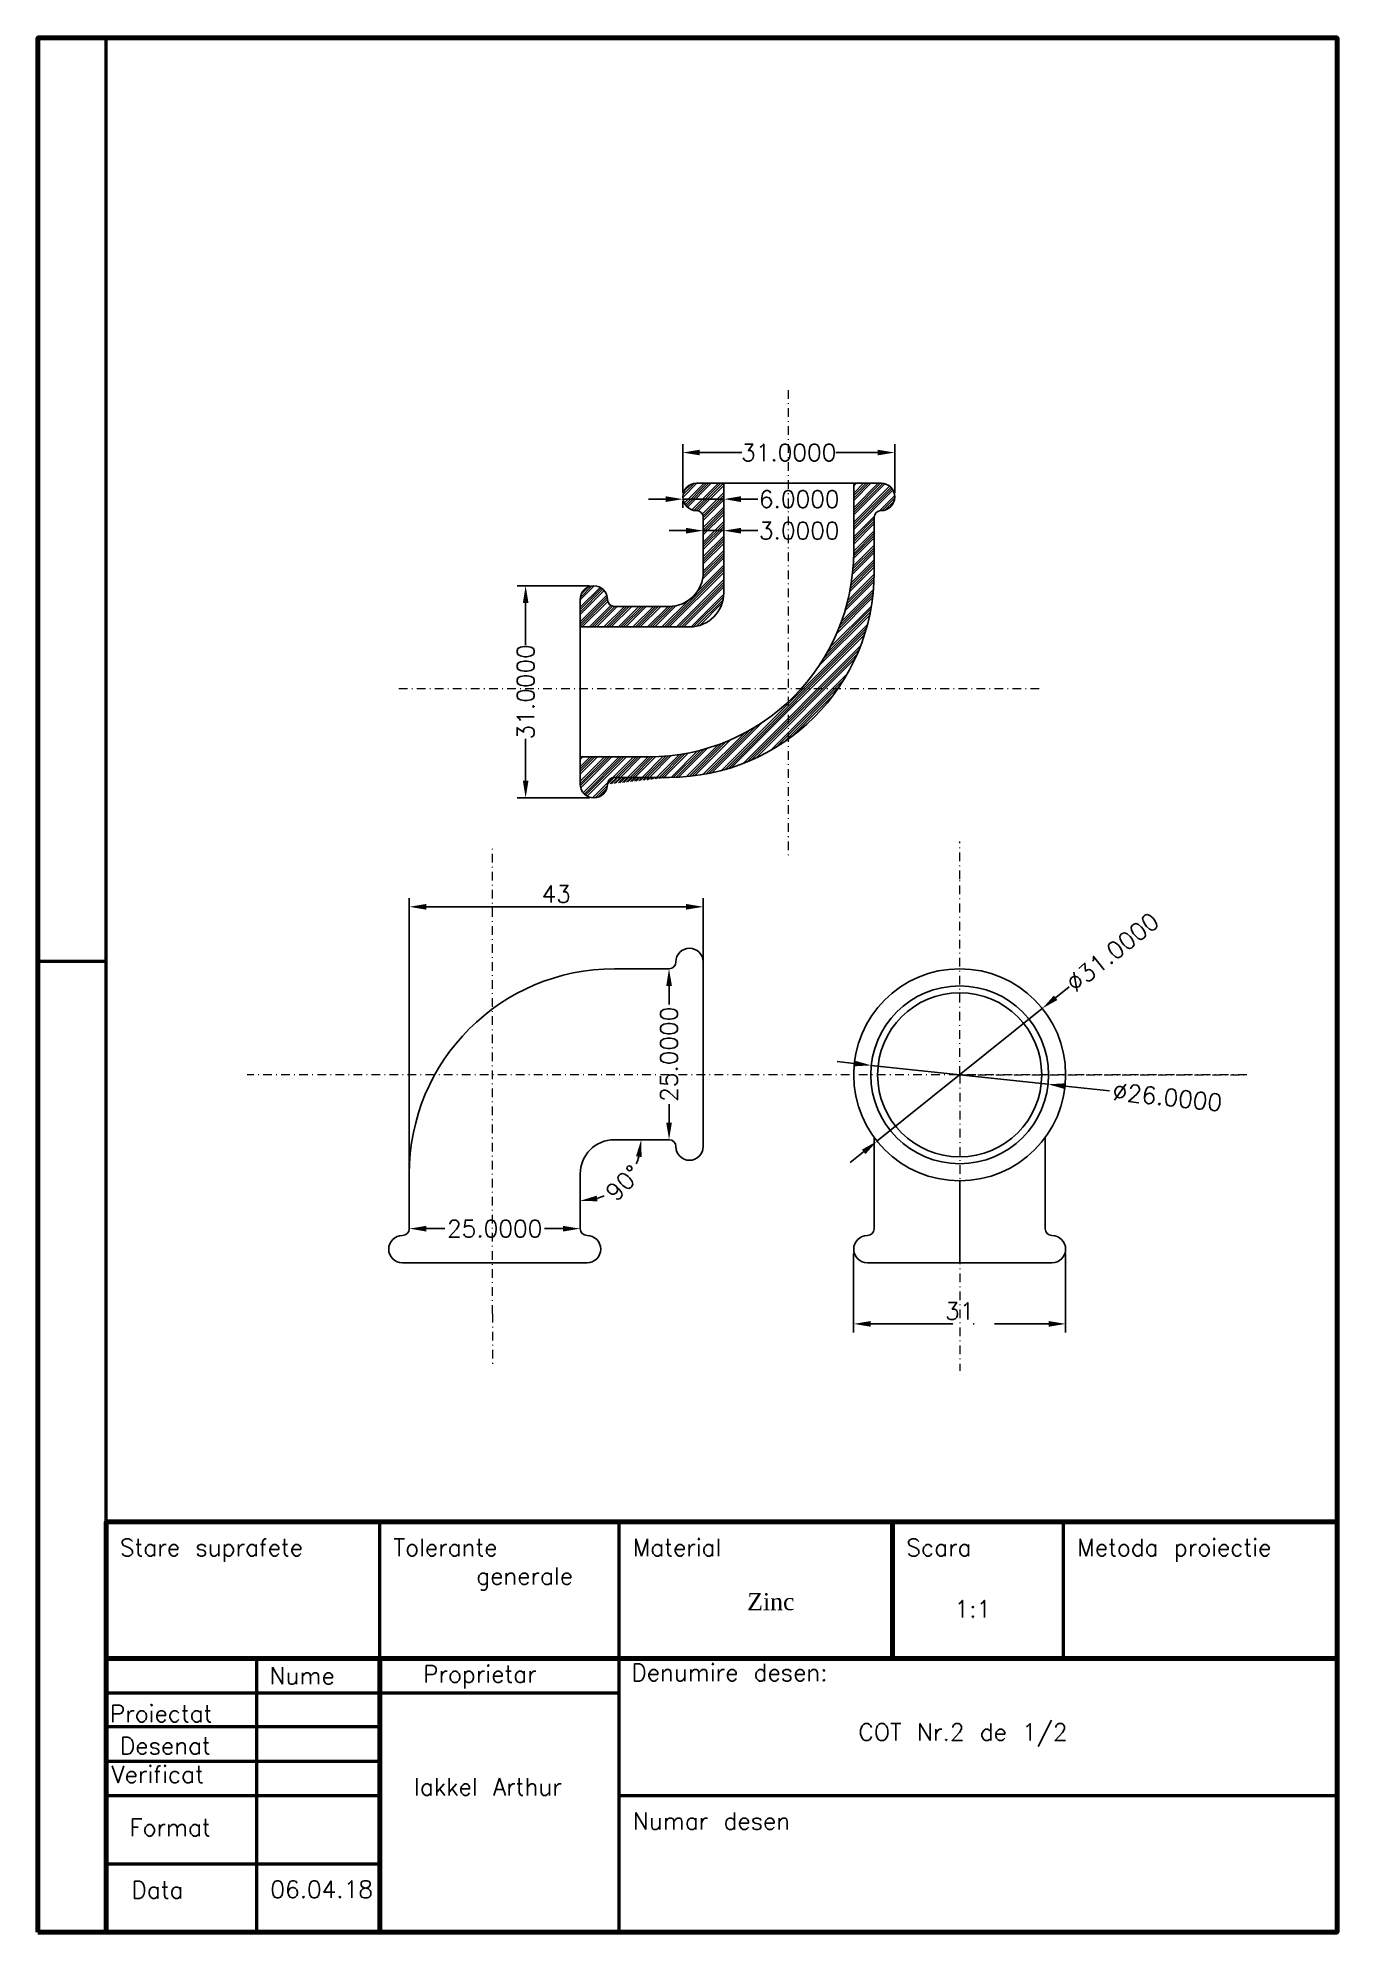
# Model space of a CAD drawing. Header units: millimetres. Extents: x 10 to 200, y 10 to 287.
import ezdxf

# ---------------------------------------------------------------- set-up
doc = ezdxf.new("R2010")
doc.units = ezdxf.units.MM
doc.linetypes.add('ACAD_ISO10W100', pattern=[18, 12, -3, 0, -3])
doc.linetypes.add('DASHDOT', pattern=[25.4, 12.7, -6.35, 0, -6.35])
doc.styles.add('Annotative', font='txt.shx')
doc.styles.get("Standard").update_dxf_attribs({"font": 'txt.shx'})
doc.styles.add('Textul', font='times.ttf')
doc.dimstyles.new('ISO 25', dxfattribs={"dimtxt": 2.5, "dimasz": 2.5, "dimexe": 1.25, "dimexo": 0.625, "dimtad": 0, "dimdec": 4, "dimzin": 0, "dimdsep": 46, "dimtxsty": 'Annotative', "dimcen": 2.5, "dimadec": 0, "dimazin": 0, "dimtfac": 1, "dimtdec": 4, "dimtmove": 0, "dimatfit": 3, "dimfxl": 1, "dimtolj": 1, "dimtzin": 0, "dimarcsym": 0})
doc.dimstyles.new('ISO-25', dxfattribs={"dimtxt": 2.5, "dimasz": 2.5, "dimexe": 1.25, "dimexo": 0.625, "dimtad": 1, "dimtxsty": 'Standard', "dimcen": 2.5, "dimadec": 0, "dimazin": 0, "dimtfac": 1, "dimtmove": 0, "dimatfit": 3, "dimfxl": 1, "dimarcsym": 0})
pattern_1 = [(45, (59.303, 105.865), (-1.06066, 1.06066), []), (45, (59.6566, 105.865), (-1.06066, 1.06066), []), (45, (60.0101, 105.865), (-1.06066, 1.06066), []), (45, (60.3637, 105.865), (-1.06066, 1.06066), [])]

# ---------------------------------------------------------------- blocks, each defined once
blk = doc.blocks.new('*D39')
at = {"color": 0, "lineweight": -2, "transparency": 16777216}
for p, q in [((90.68, 206.87), (80.08, 206.87)), ((81.33, 204.37), (81.33, 198.24)), ((81.33, 178.37), (81.33, 184.49)), ((90.68, 175.87), (80.08, 175.87))]:
    blk.add_line(p, q, dxfattribs=at)
at = {"color": 0, "lineweight": 15, "transparency": 16777216}
for points in [[(80.92, 204.37), (81.75, 204.37), (81.33, 206.87)], [(80.92, 178.37), (81.75, 178.37), (81.33, 175.87)]]:
    blk.add_solid(points, dxfattribs=at)
at = {"layer": 'Defpoints', "color": 0, "lineweight": 15, "transparency": 16777216}
for p in [(91.3, 206.87), (81.33, 175.87), (91.3, 175.87)]:
    blk.add_point(p, dxfattribs=at)
at = {"color": 0, "transparency": 16777216, "insert": (81.33, 191.37), "char_height": 2.5, "attachment_point": 5, "rotation": 90, "style": 'Annotative'}
blk.add_mtext('\\A1;31.0000', dxfattribs=at)
blk = doc.blocks.new('*D40')
at = {"color": 0, "lineweight": -2, "transparency": 16777216}
for p, q in [((107.3, 209.49), (107.3, 216.19)), ((110.3, 209.49), (110.3, 216.19)), ((104.8, 214.94), (102.3, 214.94)), ((107.3, 214.94), (110.3, 214.94)), ((112.8, 214.94), (115.3, 214.94))]:
    blk.add_line(p, q, dxfattribs=at)
at = {"color": 0, "lineweight": 15, "transparency": 16777216}
for points in [[(104.8, 215.35), (104.8, 214.52), (107.3, 214.94)], [(112.8, 215.35), (112.8, 214.52), (110.3, 214.94)]]:
    blk.add_solid(points, dxfattribs=at)
at = {"layer": 'Defpoints', "color": 0, "lineweight": 15, "transparency": 16777216}
for p in [(110.3, 214.94), (107.3, 208.87), (110.3, 208.87)]:
    blk.add_point(p, dxfattribs=at)
at = {"color": 0, "transparency": 16777216, "insert": (121.34, 214.94), "char_height": 2.5, "attachment_point": 5, "style": 'Annotative'}
blk.add_mtext('\\A1;3.0000', dxfattribs=at)
blk = doc.blocks.new('*D41')
at = {"color": 0, "lineweight": -2, "transparency": 16777216}
for p, q in [((101.8, 219.55), (99.3, 219.55)), ((104.3, 219.55), (110.3, 219.55)), ((104.3, 219.24), (104.3, 218.3)), ((110.3, 219.24), (110.3, 218.3)), ((112.8, 219.55), (115.3, 219.55))]:
    blk.add_line(p, q, dxfattribs=at)
at = {"color": 0, "lineweight": 15, "transparency": 16777216}
for points in [[(101.8, 219.97), (101.8, 219.13), (104.3, 219.55)], [(112.8, 219.97), (112.8, 219.13), (110.3, 219.55)]]:
    blk.add_solid(points, dxfattribs=at)
at = {"layer": 'Defpoints', "color": 0, "lineweight": 15, "transparency": 16777216}
for p in [(104.3, 219.87), (110.3, 219.87), (110.3, 219.55)]:
    blk.add_point(p, dxfattribs=at)
at = {"color": 0, "transparency": 16777216, "insert": (121.34, 219.55), "char_height": 2.5, "attachment_point": 5, "style": 'Annotative'}
blk.add_mtext('\\A1;6.0000', dxfattribs=at)
blk = doc.blocks.new('*D42')
at = {"color": 0, "lineweight": -2, "transparency": 16777216}
for start, end in [(336.922, 343.9039), (286.0961, 293.078)]:
    blk.add_arc((89.3, 125.87), 8.93, start, end, dxfattribs=at)
at = {"color": 0, "lineweight": 15, "transparency": 16777216}
for points in [[(97.47, 123.45), (98.29, 123.33), (98.23, 125.87)], [(91.84, 116.87), (91.72, 117.7), (89.3, 116.94)]]:
    blk.add_solid(points, dxfattribs=at)
at = {"layer": 'Defpoints', "color": 0, "lineweight": 15, "transparency": 16777216}
for p in [(94.3, 125.87), (102.3, 125.87), (89.3, 120.87), (93.77, 118.13), (89.3, 112.87)]:
    blk.add_point(p, dxfattribs=at)
at = {"color": 0, "transparency": 16777216, "insert": (95.62, 119.55), "char_height": 2.5, "attachment_point": 5, "rotation": 45, "style": 'Annotative'}
blk.add_mtext('\\A1;90°', dxfattribs=at)
blk = doc.blocks.new('*D43')
at = {"color": 0, "lineweight": -2, "transparency": 16777216}
for p, q in [((160.83, 148.23), (158.84, 146.63)), ((132.71, 125.66), (156.89, 145.07)), ((130.76, 124.1), (128.81, 122.54))]:
    blk.add_line(p, q, dxfattribs=at)
at = {"color": 0, "lineweight": 15, "transparency": 16777216}
for points in [[(158.58, 146.96), (159.1, 146.31), (156.89, 145.07)], [(130.5, 124.42), (131.02, 123.77), (132.71, 125.66)]]:
    blk.add_solid(points, dxfattribs=at)
at = {"layer": 'Defpoints', "color": 0, "lineweight": 15, "transparency": 16777216}
for p in [(156.89, 145.07), (132.71, 125.66)]:
    blk.add_point(p, dxfattribs=at)
at = {"color": 0, "transparency": 16777216, "insert": (167.17, 153.31), "char_height": 2.5, "attachment_point": 5, "rotation": 38.7442, "style": 'Annotative'}
blk.add_mtext('\\A1;∅31.0000', dxfattribs=at)
blk = doc.blocks.new('*D44')
at = {"color": 0, "lineweight": -2, "transparency": 16777216}
for p, q in [((129.39, 137.02), (126.91, 137.29)), ((131.88, 136.75), (157.73, 133.98)), ((166.69, 133.01), (160.21, 133.71))]:
    blk.add_line(p, q, dxfattribs=at)
at = {"color": 0, "lineweight": 15, "transparency": 16777216}
for points in [[(129.44, 137.44), (129.35, 136.61), (131.88, 136.75)], [(160.26, 134.12), (160.17, 133.29), (157.73, 133.98)]]:
    blk.add_solid(points, dxfattribs=at)
at = {"layer": 'Defpoints', "color": 0, "lineweight": 15, "transparency": 16777216}
for p in [(131.88, 136.75), (157.73, 133.98)]:
    blk.add_point(p, dxfattribs=at)
at = {"color": 0, "transparency": 16777216, "insert": (175.18, 132.1), "char_height": 2.5, "attachment_point": 5, "rotation": 353.8633, "style": 'Annotative'}
blk.add_mtext('\\A1;∅26.0000', dxfattribs=at)
blk = doc.blocks.new('*D45')
at = {"color": 0, "lineweight": -2, "transparency": 16777216}
for p, q in [((101.68, 150.87), (101.05, 150.87)), ((102.3, 148.37), (102.3, 145.66)), ((102.3, 128.37), (102.3, 131.07)), ((101.68, 125.87), (101.05, 125.87))]:
    blk.add_line(p, q, dxfattribs=at)
at = {"color": 0, "lineweight": 15, "transparency": 16777216}
for points in [[(101.89, 148.37), (102.72, 148.37), (102.3, 150.87)], [(101.89, 128.37), (102.72, 128.37), (102.3, 125.87)]]:
    blk.add_solid(points, dxfattribs=at)
at = {"layer": 'Defpoints', "color": 0, "lineweight": 15, "transparency": 16777216}
for p in [(102.3, 150.87), (102.3, 125.87), (102.3, 125.87)]:
    blk.add_point(p, dxfattribs=at)
at = {"color": 0, "transparency": 16777216, "insert": (102.3, 138.37), "char_height": 2.5, "attachment_point": 5, "rotation": 90, "style": 'Annotative'}
blk.add_mtext('\\A1;25.0000', dxfattribs=at)
blk = doc.blocks.new('*D46')
at = {"color": 0, "lineweight": -2, "transparency": 16777216}
for p, q in [((64.3, 113.49), (64.3, 114.12)), ((89.3, 113.49), (89.3, 114.12)), ((66.8, 112.87), (69.51, 112.87)), ((86.8, 112.87), (84.09, 112.87))]:
    blk.add_line(p, q, dxfattribs=at)
at = {"color": 0, "lineweight": 15, "transparency": 16777216}
for points in [[(66.8, 113.28), (66.8, 112.45), (64.3, 112.87)], [(86.8, 113.28), (86.8, 112.45), (89.3, 112.87)]]:
    blk.add_solid(points, dxfattribs=at)
at = {"layer": 'Defpoints', "color": 0, "lineweight": 15, "transparency": 16777216}
for p in [(64.3, 112.87), (89.3, 112.87), (89.3, 112.87)]:
    blk.add_point(p, dxfattribs=at)
at = {"color": 0, "transparency": 16777216, "insert": (76.8, 112.87), "char_height": 2.5, "attachment_point": 5, "style": 'Annotative'}
blk.add_mtext('\\A1;25.0000', dxfattribs=at)
blk = doc.blocks.new('*D47')
at = {"color": 0, "lineweight": -2, "transparency": 16777216}
for p, q in [((104.3, 220.49), (104.3, 227.61)), ((135.3, 220.49), (135.3, 227.61)), ((106.8, 226.36), (112.93, 226.36)), ((132.8, 226.36), (126.68, 226.36))]:
    blk.add_line(p, q, dxfattribs=at)
at = {"color": 0, "lineweight": 15, "transparency": 16777216}
for points in [[(106.8, 226.78), (106.8, 225.95), (104.3, 226.36)], [(132.8, 226.78), (132.8, 225.95), (135.3, 226.36)]]:
    blk.add_solid(points, dxfattribs=at)
at = {"layer": 'Defpoints', "color": 0, "lineweight": 15, "transparency": 16777216}
for p in [(135.3, 226.36), (104.3, 219.87), (135.3, 219.87)]:
    blk.add_point(p, dxfattribs=at)
at = {"color": 0, "transparency": 16777216, "insert": (119.8, 226.36), "char_height": 2.5, "attachment_point": 5, "style": 'Annotative'}
blk.add_mtext('\\A1;31.0000', dxfattribs=at)
blk = doc.blocks.new('*D48')
at = {"color": 0, "lineweight": -2, "transparency": 16777216}
for p, q in [((64.3, 121.49), (64.3, 161.18)), ((107.3, 125.49), (107.3, 161.18)), ((104.8, 159.93), (66.8, 159.93))]:
    blk.add_line(p, q, dxfattribs=at)
at = {"color": 0, "lineweight": 15, "transparency": 16777216}
for points in [[(66.8, 160.35), (66.8, 159.52), (64.3, 159.93)], [(104.8, 160.35), (104.8, 159.52), (107.3, 159.93)]]:
    blk.add_solid(points, dxfattribs=at)
at = {"layer": 'Defpoints', "color": 0, "lineweight": 15, "transparency": 16777216}
for p in [(64.3, 159.93), (107.3, 124.87), (64.3, 120.87)]:
    blk.add_point(p, dxfattribs=at)
at = {"color": 0, "lineweight": 50, "transparency": 16777216, "insert": (85.8, 161.81), "char_height": 2.5, "attachment_point": 5}
blk.add_mtext('43', dxfattribs=at)
blk = doc.blocks.new('*D49')
at = {"color": 0, "linetype": 'ACAD_ISO10W100', "lineweight": -2, "transparency": 16777216}
for p, q in [((129.3, 109.24), (129.3, 97.69)), ((160.3, 109.24), (160.3, 97.69)), ((131.8, 98.94), (157.8, 98.94))]:
    blk.add_line(p, q, dxfattribs=at)
at = {"color": 0, "linetype": 'ACAD_ISO10W100', "lineweight": 15, "transparency": 16777216}
for points in [[(131.8, 99.36), (131.8, 98.53), (129.3, 98.94)], [(157.8, 99.36), (157.8, 98.53), (160.3, 98.94)]]:
    blk.add_solid(points, dxfattribs=at)
at = {"layer": 'Defpoints', "color": 0, "linetype": 'ACAD_ISO10W100', "lineweight": 15, "transparency": 16777216}
for p in [(129.3, 109.87), (160.3, 109.87), (160.3, 98.94)]:
    blk.add_point(p, dxfattribs=at)
at = {"color": 0, "linetype": 'ACAD_ISO10W100', "lineweight": 0, "transparency": 16777216, "insert": (144.8, 100.82), "char_height": 2.5, "attachment_point": 5}
blk.add_mtext('31', dxfattribs=at)

msp = doc.modelspace()

# ---------------------------------------------------------------- hatches: boundary and pattern name
h = msp.add_hatch()
h.set_pattern_fill('ANSI34', color=256, scale=2)
h.set_pattern_definition(pattern_1)
h.paths.add_polyline_path([(110.30304, 205.86502), (110.30304, 221.86502), (106.30304, 221.86502, 0.414213562), (104.30304, 219.86502, 0.414213562), (106.30304, 217.86502, -0.414213562), (107.30304, 216.86502), (107.30304, 208.86502, -0.414213562), (102.30304, 203.86502), (94.30304, 203.86502, -0.414213562), (93.30304, 204.86502, 0.414213562), (91.30304, 206.86502, 0.414213562), (89.30304, 204.86502), (89.30304, 200.86502), (105.30304, 200.86502, 0.414213562)])
h = msp.add_hatch()
h.set_pattern_fill('ANSI34', color=256, scale=2)
h.set_pattern_definition(pattern_1)
h.paths.add_polyline_path([(132.30304, 208.86502), (132.30304, 216.86502, -0.414213562), (133.30304, 217.86502, 0.414213562), (135.30304, 219.86502, 0.414213562), (133.30304, 221.86502), (129.30304, 221.86502), (129.30304, 211.86502, -0.414213562), (99.30304, 181.86502), (89.30304, 181.86502), (89.30304, 177.86502, 0.414213562), (91.30304, 175.86502, 0.414213562), (93.30304, 177.86502, -0.414213562), (94.30304, 178.86502), (102.30304, 178.86502, 0.414213562)])
h = msp.add_hatch()
h.set_pattern_fill('ANSI32', color=256)
h.set_pattern_definition([(45, (59.30304, 105.865), (-0.265165, 0.265165), []), (45, (59.4798, 105.865), (-0.265165, 0.265165), [])])
edge = h.paths.add_edge_path()
edge.add_arc((94.30304, 177.86502), 1, 90, 180)
edge.add_line((94.30304, 178.86502), (102.30304, 178.86502))

# ---------------------------------------------------------------- linework, layer by layer
at = {"linetype": 'DASHDOT', "lineweight": 15, "ltscale": 0.1}
for p, q in [((119.72902, 235.50507), (119.72902, 167.30152)), ((62.77326, 191.87953), (156.67441, 191.87953)), ((144.80304, 163.9686), (144.80304, 169.49157)), ((76.49175, 100.41113), (76.49175, 168.77029)), ((144.80304, 135.36502), (144.80304, 163.9686)), ((186.77795, 135.36502), (40.60473, 135.36502)), ((144.80304, 135.36502), (144.80304, 92.08065)), ((144.80304, 135.36502), (186.77795, 135.36502)), ((76.49175, 100.41113), (76.49175, 92.49666))]:
    msp.add_line(p, q, dxfattribs=at)
for p, q in [((106.30304, 221.86502), (133.30304, 221.86502)), ((110.30304, 205.86502), (110.30304, 221.86502)), ((129.30304, 211.86502), (129.30304, 221.86502)), ((104.30304, 219.86502), (104.30304, 219.86502)), ((135.30304, 219.86502), (135.30304, 219.86502)), ((106.30304, 217.86502), (106.30304, 217.86502)), ((107.30304, 208.86502), (107.30304, 216.86502)), ((132.30304, 216.86502), (132.30304, 208.86502)), ((133.30304, 217.86502), (133.30304, 217.86502)), ((91.30304, 206.86502), (91.30304, 206.86502)), ((89.30304, 177.86502), (89.30304, 204.86502)), ((93.30304, 204.86502), (93.30304, 204.86502)), ((94.30304, 203.86502), (102.30304, 203.86502)), ((89.30304, 200.86502), (105.30304, 200.86502)), ((89.30304, 181.86502), (99.30304, 181.86502)), ((93.30304, 177.86502), (93.30304, 177.86502)), ((94.30304, 178.86502), (102.30304, 178.86502)), ((91.30304, 175.86502), (91.30304, 175.86502)), ((105.30304, 153.86502), (105.30304, 153.86502)), ((94.30304, 150.86502), (102.30304, 150.86502)), ((103.30304, 151.86502), (103.30304, 151.86502)), ((107.30304, 151.86502), (107.30304, 124.86502)), ((102.30304, 125.86502), (94.30304, 125.86502)), ((103.30304, 124.86502), (103.30304, 124.86502)), ((132.30304, 126.19502), (132.30304, 112.86502)), ((157.30304, 126.19502), (157.30304, 112.86502)), ((105.30304, 122.86502), (105.30304, 122.86502)), ((64.30304, 112.86502), (64.30304, 120.86502)), ((89.30304, 120.86502), (89.30304, 112.86502)), ((144.80304, 107.86502), (144.80304, 119.86502)), ((63.30304, 111.86502), (63.30304, 111.86502)), ((90.30304, 111.86502), (90.30304, 111.86502)), ((131.30304, 111.86502), (131.30304, 111.86502)), ((158.30304, 111.86502), (158.30304, 111.86502)), ((61.30304, 109.86502), (61.30304, 109.86502)), ((92.30304, 109.86502), (92.30304, 109.86502)), ((129.30304, 109.86502), (129.30304, 109.86502)), ((160.30304, 109.86502), (160.30304, 109.86502)), ((90.30304, 107.86502), (63.30304, 107.86502)), ((131.30304, 107.86502), (158.30304, 107.86502))]:
    msp.add_line(p, q)
at = {"lineweight": 50}
for p, q in [((10, 152), (20, 152)), ((60, 50), (60, 70)), ((95, 50), (95, 70)), ((160, 50), (160, 70)), ((42, 10), (42, 50)), ((95, 10), (95, 50)), ((20, 40), (20, 45)), ((20, 45), (60, 45)), ((60, 45), (95, 45)), ((60, 40), (20, 40)), ((60, 35), (60, 40)), ((20, 35), (60, 35)), ((20, 30), (60, 30)), ((95, 30), (200, 30)), ((20, 20), (60, 20))]:
    msp.add_line(p, q, dxfattribs=at)
at = {"lineweight": 100}
for p, q in [((135, 50), (135, 70)), ((20, 50), (200, 50)), ((60, 10), (60, 50))]:
    msp.add_line(p, q, dxfattribs=at)
for points in [[(10, 10), (10, 287), (200, 287), (200, 10), (10, 10)], [(20, 10), (200, 10), (200, 70), (20, 70), (20, 10)]]:
    msp.add_lwpolyline(points, dxfattribs=at)
at = {"lineweight": 50}
msp.add_lwpolyline([(20, 10), (20, 287)], dxfattribs=at)
for radius in [15.5, 13, 12]:
    msp.add_circle((144.80304, 135.36502), radius)
for centre, radius, start, end in [((106.30304, 219.86502), 2, 90, 180), ((133.30304, 219.86502), 2, 0, 90), ((106.30304, 219.86502), 2, 180, 270), ((133.30304, 219.86502), 2, 270, 0), ((106.30304, 216.86502), 1, 0, 90), ((133.30304, 216.86502), 1, 90, 180), ((99.30304, 211.86502), 30, 270, 0), ((102.30304, 208.86502), 30, 270, 0), ((102.30304, 208.86502), 5, 270, 0), ((91.30304, 204.86502), 2, 90, 180), ((91.30304, 204.86502), 2, 0, 90), ((105.30304, 205.86502), 5, 270, 0), ((94.30304, 204.86502), 1, 180, 270), ((91.30304, 177.86502), 2, 180, 270), ((91.30304, 177.86502), 2, 270, 0), ((94.30304, 177.86502), 1, 90, 180), ((105.30304, 151.86502), 2, 90, 180), ((105.30304, 151.86502), 2, 0, 90), ((94.30304, 120.86502), 30, 90, 180), ((102.30304, 151.86502), 1, 270, 0), ((94.30304, 120.86502), 5, 90, 180), ((102.30304, 124.86502), 1, 0, 90), ((105.30304, 124.86502), 2, 180, 270), ((105.30304, 124.86502), 2, 270, 0), ((63.30304, 109.86502), 2, 90, 180), ((63.30304, 112.86502), 1, 270, 0), ((90.30304, 112.86502), 1, 180, 270), ((90.30304, 109.86502), 2, 0, 90), ((131.30304, 109.86502), 2, 90, 180), ((131.30304, 112.86502), 1, 270, 0), ((158.30304, 112.86502), 1, 180, 270), ((158.30304, 109.86502), 2, 0, 90), ((63.30304, 109.86502), 2, 180, 270), ((90.30304, 109.86502), 2, 270, 0), ((131.30304, 109.86502), 2, 180, 270), ((158.30304, 109.86502), 2, 270, 0)]:
    msp.add_arc(centre, radius, start, end)

# ---------------------------------------------------------------- texts
for s, p in [('Stare suprafete', (22, 65)), ('Tolerante ', (62, 65)), ('Material', (97, 65)), ('Scara', (137, 65)), ('Metoda proiectie', (162, 65)), ('     generale', (62, 60.83333)), ('1:1', (144.05831, 56)), ('Nume', (43.86614, 46.23921)), ('Proprietar', (66.33422, 46.47957)), ('Denumire desen:', (96.79773, 46.71992)), ('Proiectat', (20.52811, 40.71108)), ('COT Nr.2 de 1/2', (130, 38)), ('Desenat', (22, 36)), ('Verificat', (20.76871, 31.81798)), ('Iakkel Arthur', (65, 30)), ('Format', (23.38734, 24.0534)), ('Numar desen', (97, 25)), ('Data', (23.68339, 14.92895)), ('06.04.18', (44, 15))]:
    msp.add_text(s, height=2.5, dxfattribs=at).set_placement(p)
at = {"lineweight": 50, "insert": (113.72836, 59.57397), "char_height": 2.5, "attachment_point": 1, "style": 'Textul'}
msp.add_mtext('Zinc', dxfattribs=at)

# ---------------------------------------------------------------- dimensions: what is measured, and where the dimension line sits
for base, p1, p2, picture, middle in [((135.30304, 226.36431), (104.30304, 219.86502), (135.30304, 219.86502), '*D47', (119.80304, 226.36431)), ((110.30304, 219.5499), (104.30304, 219.86502), (110.30304, 219.86502), '*D41', (121.34471, 219.5499)), ((89.30304, 112.86502), (64.30304, 112.86502), (89.30304, 112.86502), '*D46', (76.80304, 112.86502))]:
    dim = msp.add_linear_dim(base=base, p1=p1, p2=p2, dimstyle='ISO 25')
    dim.commit()
    dim.dimension.update_dxf_attribs({"geometry": picture, "text_midpoint": middle})
dim = msp.add_linear_dim(base=(110.30304, 214.93582), p1=(107.30304, 208.86502), p2=(110.30304, 208.86502), dimstyle='ISO 25')
dim.commit()
dim.dimension.update_dxf_attribs({"geometry": '*D40', "text_midpoint": (121.34471, 214.93582), "dimtype": 160})
for base, p1, p2, picture, middle in [((81.33413, 175.86502), (91.30304, 206.86502), (91.30304, 175.86502), '*D39', (81.33413, 191.36502)), ((102.30304, 125.86502), (102.30304, 150.86502), (102.30304, 125.86502), '*D45', (102.30304, 138.36502))]:
    dim = msp.add_linear_dim(base=base, p1=p1, p2=p2, angle=90, dimstyle='ISO 25')
    dim.commit()
    dim.dimension.update_dxf_attribs({"geometry": picture, "text_midpoint": middle})
at = {"lineweight": 50}
dim = msp.add_linear_dim(base=(64.30304, 159.9334), p1=(107.30304, 124.86502), p2=(64.30304, 120.86502), dimstyle='ISO-25', dxfattribs=at)
dim.commit()
dim.dimension.update_dxf_attribs({"geometry": '*D48', "text_midpoint": (85.80304, 161.8084)})
for p1, p2, picture, middle in [((132.71385, 125.66442), (156.89223, 145.06561), '*D43', (167.16741, 153.31061)), ((131.87754, 136.75473), (157.72855, 133.9753), '*D44', (175.18355, 132.09859))]:
    dim = msp.add_diameter_dim_2p(p1=p1, p2=p2, dimstyle='ISO 25')
    dim.commit()
    dim.dimension.update_dxf_attribs({"geometry": picture, "text_midpoint": middle, "dimtype": 163})
dim = msp.add_angular_dim_2l(base=(93.76721, 118.13286), line1=((102.30304, 125.86502), (94.30304, 125.86502)), line2=((89.30304, 120.86502), (89.30304, 112.86502)), dimstyle='ISO 25')
dim.commit()
dim.dimension.update_dxf_attribs({"geometry": '*D42', "text_midpoint": (95.61632, 119.55174)})
at = {"linetype": 'ACAD_ISO10W100', "lineweight": 0}
dim = msp.add_linear_dim(base=(160.30304, 98.94428), p1=(129.30304, 109.86502), p2=(160.30304, 109.86502), dimstyle='ISO-25', dxfattribs=at)
dim.commit()
dim.dimension.update_dxf_attribs({"geometry": '*D49', "text_midpoint": (144.80304, 100.81928)})

doc.saveas('drawing.dxf')
